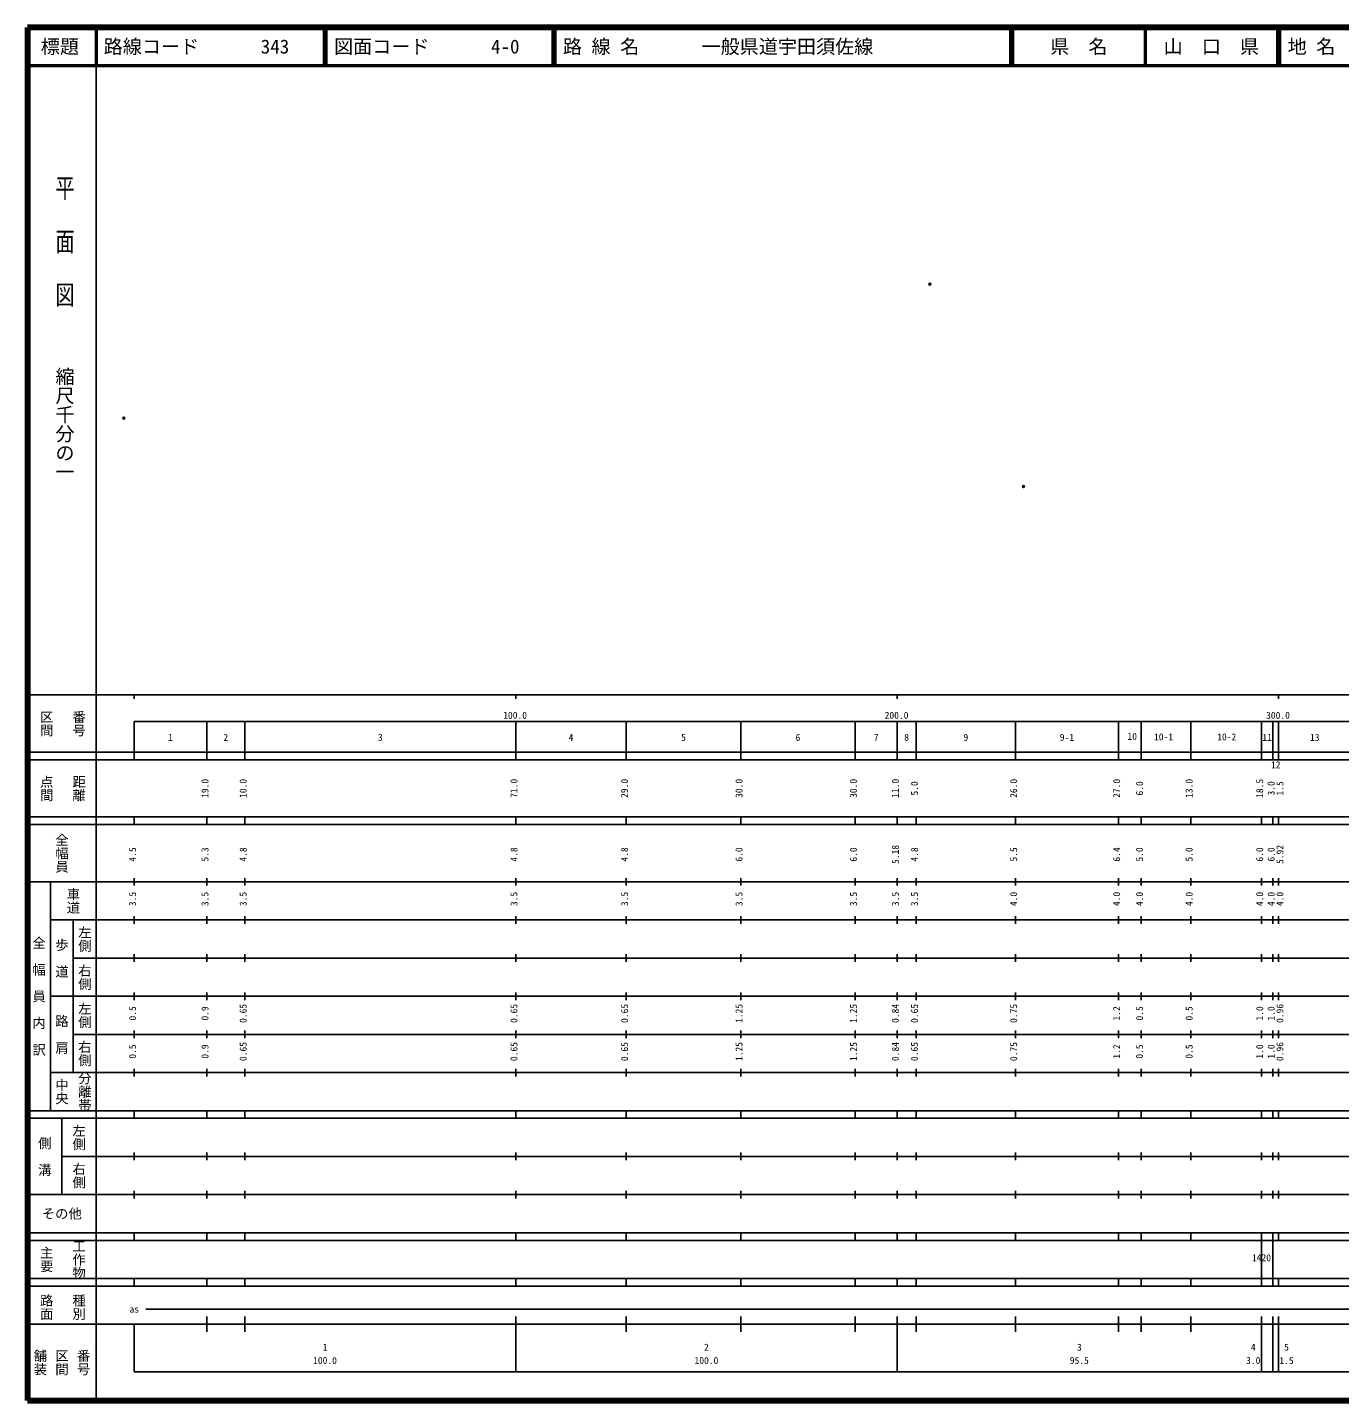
# Model space of a CAD drawing. Units: millimetres on the paper. Extents: x 40 to 680, y 20 to 380.
# Drawn here: x 40 to 384, y 20 to 380 of the extents above; entities that cross this region are included whole.
import ezdxf
from ezdxf.enums import TextEntityAlignment as Align

# ---------------------------------------------------------------- set-up
doc = ezdxf.new("R2010")
doc.units = ezdxf.units.MM
doc.header["$PDMODE"] = 32
doc.header["$PDSIZE"] = 0.5
doc.layers.add('M-OTRS', color=6, linetype='Continuous')
doc.layers.add('M-TTL-TXT', color=7, linetype='Continuous')
for name, color, linetype, lineweight in [('M-TTL', 2, 'Continuous', 140), ('M-TTL-BAND', 7, 'Continuous', 25), ('M-TTL-LINE', 7, 'Continuous', 50)]:
    doc.layers.add(name, color=color, linetype=linetype, lineweight=lineweight)
doc.styles.add('@ＭＳ ゴシック', font='')
doc.styles.add('ＭＳ ゴシック', font='')
doc.styles.get('@ＭＳ ゴシック').set_extended_font_data('@MS Gothic')
doc.styles.get('ＭＳ ゴシック').set_extended_font_data('MS Gothic')

msp = doc.modelspace()

# ---------------------------------------------------------------- linework, layer by layer
at = {"layer": 'M-OTRS'}
for p in [(276.578, 312.671), (65.255, 277.586), (301.122, 259.659)]:
    msp.add_point(p, dxfattribs=at)
at = {"layer": 'M-TTL'}
for p, q in [((40, 380), (40, 20)), ((680, 380), (40, 380)), ((40, 20), (680, 20))]:
    msp.add_line(p, q, dxfattribs=at)
at = {"layer": 'M-TTL-BAND'}
for p, q in [((58, 370), (58, 20)), ((40, 205), (579, 205)), ((68, 205), (68, 204)), ((168, 205), (168, 204)), ((268, 205), (268, 204)), ((368, 205), (368, 204)), ((68, 198), (579, 198)), ((68, 198), (68, 188)), ((87, 188), (87, 198)), ((97, 188), (97, 198)), ((168, 188), (168, 198)), ((197, 188), (197, 198)), ((227, 188), (227, 198)), ((257, 188), (257, 198)), ((268, 188), (268, 198)), ((273, 188), (273, 198)), ((299, 188), (299, 198)), ((326, 188), (326, 198)), ((332, 188), (332, 198)), ((345, 188), (345, 198)), ((363.5, 188), (363.5, 198)), ((366.5, 188), (366.5, 198)), ((368, 188), (368, 198)), ((40, 190), (579, 190)), ((40, 188), (579, 188)), ((40, 173), (579, 173)), ((68, 171), (68, 173)), ((87, 171), (87, 173)), ((97, 171), (97, 173)), ((168, 171), (168, 173)), ((197, 171), (197, 173)), ((227, 171), (227, 173)), ((257, 171), (257, 173)), ((268, 171), (268, 173)), ((273, 171), (273, 173)), ((299, 171), (299, 173)), ((326, 171), (326, 173)), ((332, 171), (332, 173)), ((345, 171), (345, 173)), ((363.5, 171), (363.5, 173)), ((366.5, 171), (366.5, 173)), ((368, 171), (368, 173)), ((40, 171), (579, 171)), ((40, 156), (579, 156)), ((46, 96), (46, 156)), ((68, 155), (68, 157)), ((87, 155), (87, 157)), ((97, 155), (97, 157)), ((168, 155), (168, 157)), ((197, 155), (197, 157)), ((227, 155), (227, 157)), ((257, 155), (257, 157)), ((268, 155), (268, 157)), ((273, 155), (273, 157)), ((299, 155), (299, 157)), ((326, 155), (326, 157)), ((332, 155), (332, 157)), ((345, 155), (345, 157)), ((363.5, 155), (363.5, 157)), ((366.5, 155), (366.5, 157)), ((368, 155), (368, 157)), ((46, 146), (579, 146)), ((52, 146), (52, 106)), ((68, 145), (68, 147)), ((87, 145), (87, 147)), ((97, 145), (97, 147)), ((168, 145), (168, 147)), ((197, 145), (197, 147)), ((227, 145), (227, 147)), ((257, 145), (257, 147)), ((268, 145), (268, 147)), ((273, 145), (273, 147)), ((299, 145), (299, 147)), ((326, 145), (326, 147)), ((332, 145), (332, 147)), ((345, 145), (345, 147)), ((363.5, 145), (363.5, 147)), ((366.5, 145), (366.5, 147)), ((368, 145), (368, 147)), ((68, 135), (68, 137)), ((87, 135), (87, 137)), ((97, 135), (97, 137)), ((168, 135), (168, 137)), ((197, 135), (197, 137)), ((227, 135), (227, 137)), ((257, 135), (257, 137)), ((268, 135), (268, 137)), ((273, 135), (273, 137)), ((299, 135), (299, 137)), ((326, 135), (326, 137)), ((332, 135), (332, 137)), ((345, 135), (345, 137)), ((363.5, 135), (363.5, 137)), ((366.5, 135), (366.5, 137)), ((368, 135), (368, 137)), ((52, 136), (579, 136)), ((46, 126), (579, 126)), ((68, 125), (68, 127)), ((87, 125), (87, 127)), ((97, 125), (97, 127)), ((168, 125), (168, 127)), ((197, 125), (197, 127)), ((227, 125), (227, 127)), ((257, 125), (257, 127)), ((268, 125), (268, 127)), ((273, 125), (273, 127)), ((299, 125), (299, 127)), ((326, 125), (326, 127)), ((332, 125), (332, 127)), ((345, 125), (345, 127)), ((363.5, 125), (363.5, 127)), ((366.5, 125), (366.5, 127)), ((368, 125), (368, 127)), ((52, 116), (579, 116)), ((68, 115), (68, 117)), ((87, 115), (87, 117)), ((97, 115), (97, 117)), ((168, 115), (168, 117)), ((197, 115), (197, 117)), ((227, 115), (227, 117)), ((257, 115), (257, 117)), ((268, 115), (268, 117)), ((273, 115), (273, 117)), ((299, 115), (299, 117)), ((326, 115), (326, 117)), ((332, 115), (332, 117)), ((345, 115), (345, 117)), ((363.5, 115), (363.5, 117)), ((366.5, 115), (366.5, 117)), ((368, 115), (368, 117)), ((46, 106), (579, 106)), ((68, 105), (68, 107)), ((87, 105), (87, 107)), ((97, 105), (97, 107)), ((168, 105), (168, 107)), ((197, 105), (197, 107)), ((227, 105), (227, 107)), ((257, 105), (257, 107)), ((268, 105), (268, 107)), ((273, 105), (273, 107)), ((299, 105), (299, 107)), ((326, 105), (326, 107)), ((332, 105), (332, 107)), ((345, 105), (345, 107)), ((363.5, 105), (363.5, 107)), ((366.5, 105), (366.5, 107)), ((368, 105), (368, 107)), ((40, 96), (579, 96)), ((40, 94), (579, 94)), ((49, 94), (49, 74)), ((68, 94), (68, 96)), ((87, 94), (87, 96)), ((97, 94), (97, 96)), ((168, 94), (168, 96)), ((197, 94), (197, 96)), ((227, 94), (227, 96)), ((257, 94), (257, 96)), ((268, 94), (268, 96)), ((273, 94), (273, 96)), ((299, 94), (299, 96)), ((326, 94), (326, 96)), ((332, 94), (332, 96)), ((345, 94), (345, 96)), ((363.5, 94), (363.5, 96)), ((366.5, 94), (366.5, 96)), ((368, 94), (368, 96)), ((49, 84), (579, 84)), ((68, 83), (68, 85)), ((87, 83), (87, 85)), ((97, 83), (97, 85)), ((168, 83), (168, 85)), ((197, 83), (197, 85)), ((227, 83), (227, 85)), ((257, 83), (257, 85)), ((268, 83), (268, 85)), ((273, 83), (273, 85)), ((299, 83), (299, 85)), ((326, 83), (326, 85)), ((332, 83), (332, 85)), ((345, 83), (345, 85)), ((363.5, 83), (363.5, 85)), ((366.5, 83), (366.5, 85)), ((368, 83), (368, 85)), ((40, 74), (579, 74)), ((68, 73), (68, 75)), ((87, 73), (87, 75)), ((97, 73), (97, 75)), ((168, 73), (168, 75)), ((197, 73), (197, 75)), ((227, 73), (227, 75)), ((257, 73), (257, 75)), ((268, 73), (268, 75)), ((273, 73), (273, 75)), ((299, 73), (299, 75)), ((326, 73), (326, 75)), ((332, 73), (332, 75)), ((345, 73), (345, 75)), ((363.5, 73), (363.5, 75)), ((366.5, 73), (366.5, 75)), ((368, 73), (368, 75)), ((40, 64), (579, 64)), ((40, 62), (579, 62)), ((68, 62), (68, 64)), ((87, 62), (87, 64)), ((97, 62), (97, 64)), ((168, 62), (168, 64)), ((197, 62), (197, 64)), ((227, 62), (227, 64)), ((257, 62), (257, 64)), ((268, 62), (268, 64)), ((273, 62), (273, 64)), ((299, 62), (299, 64)), ((326, 62), (326, 64)), ((332, 62), (332, 64)), ((345, 62), (345, 64)), ((363.5, 62), (363.5, 64)), ((363.5, 62), (363.5, 52)), ((366.5, 62), (366.5, 64)), ((366.5, 62), (366.5, 52)), ((368, 62), (368, 64)), ((40, 52), (579, 52)), ((68, 50), (68, 52)), ((87, 50), (87, 52)), ((97, 50), (97, 52)), ((168, 50), (168, 52)), ((197, 50), (197, 52)), ((227, 50), (227, 52)), ((257, 50), (257, 52)), ((268, 50), (268, 52)), ((273, 50), (273, 52)), ((299, 50), (299, 52)), ((326, 50), (326, 52)), ((332, 50), (332, 52)), ((345, 50), (345, 52)), ((363.5, 50), (363.5, 52)), ((366.5, 50), (366.5, 52)), ((368, 50), (368, 52)), ((40, 50), (579, 50)), ((71, 44), (565, 44)), ((40, 40), (579, 40)), ((68, 40), (68, 27.5)), ((87, 38), (87, 42)), ((97, 38), (97, 42)), ((168, 27.5), (168, 42)), ((197, 38), (197, 42)), ((227, 38), (227, 42)), ((257, 38), (257, 42)), ((268, 27.5), (268, 42)), ((273, 38), (273, 42)), ((299, 38), (299, 42)), ((326, 38), (326, 42)), ((332, 38), (332, 42)), ((345, 38), (345, 42)), ((363.5, 27.5), (363.5, 42)), ((366.5, 27.5), (366.5, 42)), ((368, 27.5), (368, 42)), ((68, 27.5), (579, 27.5))]:
    msp.add_line(p, q, dxfattribs=at)
at = {"layer": 'M-TTL-LINE'}
for p, q in [((58, 380), (58, 370)), ((117.75, 380), (117.75, 370)), ((118.25, 380), (118.25, 370)), ((177.75, 380), (177.75, 370)), ((178.25, 380), (178.25, 370)), ((297.75, 380), (297.75, 370)), ((298.25, 380), (298.25, 370)), ((333, 380), (333, 370)), ((367.75, 380), (367.75, 370)), ((368.25, 380), (368.25, 370)), ((40, 370), (680, 370))]:
    msp.add_line(p, q, dxfattribs=at)

# ---------------------------------------------------------------- texts
at = {"layer": 'M-TTL-BAND', "style": '@ＭＳ ゴシック', "width": 1.4}
msp.add_text('平  面  図', height=3.666, rotation=270, dxfattribs=at).set_placement((49.777, 306.475), align=Align.MIDDLE_RIGHT)
at = {"layer": 'M-TTL-BAND', "style": '@ＭＳ ゴシック'}
msp.add_text('縮尺千分の一', height=3.666, rotation=270, dxfattribs=at).set_placement((49.777, 261.03), align=Align.MIDDLE_RIGHT)
for s, p in [('区間', (45, 197.5)), ('番号', (53.5, 197.5)), ('点間', (45, 180.5)), ('距離', (53.5, 180.5)), ('全幅員', (49, 163.5)), ('車道', (52, 151)), ('左側', (55, 141)), ('全\u3000幅\u3000員\u3000内\u3000訳', (43, 126)), ('歩\u3000道', (49, 136)), ('右側', (55, 131)), ('左側', (55, 121)), ('路\u3000肩', (49, 116)), ('右側', (55, 111)), ('分離帯', (55, 101)), ('中央', (49, 101)), ('左側', (53.5, 89)), ('側\u3000溝', (44.5, 84)), ('右側', (53.5, 79)), ('工作物', (53.5, 57)), ('主要', (45, 57)), ('路面', (45, 44.5)), ('種別', (53.5, 44.5)), ('舗装', (43.333, 30)), ('区間', (49, 30)), ('番号', (54.667, 30))]:
    msp.add_text(s, height=2.566, rotation=270, dxfattribs=at).set_placement(p, align=Align.MIDDLE_CENTER)
at = {"layer": 'M-TTL-BAND', "style": 'ＭＳ ゴシック'}
for s, p in [('100.0', (167.844, 198.195)), ('200.0', (267.844, 198.195)), ('300.0', (367.844, 198.195)), ('1', (77.5, 192.405)), ('2', (92, 192.405)), ('3', (132.5, 192.405)), ('4', (182.5, 192.405)), ('5', (212, 192.405)), ('6', (242, 192.405)), ('7', (262.5, 192.405)), ('8', (270.5, 192.405)), ('9', (286, 192.405)), ('9-1', (312.5, 192.405)), ('10', (329.616, 192.666)), ('10-1', (337.835, 192.535)), ('10-2', (354.404, 192.535)), ('11', (365, 192.405)), ('13', (377.5, 192.405)), ('12', (367.25, 185.216)), ('1420', (363.502, 55.975)), ('as', (68, 42.5)), ('1', (118, 32.523)), ('2', (218, 32.523)), ('3', (315.75, 32.523)), ('4', (361.358, 32.523)), ('5', (370.071, 32.523)), ('100.0', (118, 29.033)), ('100.0', (218, 29.033)), ('95.5', (315.75, 29.033)), ('3.0', (361.358, 29.033)), ('1.5', (370.071, 29.033))]:
    msp.add_text(s, height=1.833, dxfattribs=at).set_placement(p, align=Align.BOTTOM_CENTER)
for s, p in [('19.0', (88, 180.5)), ('10.0', (98, 180.5)), ('71.0', (169, 180.5)), ('29.0', (198, 180.5)), ('30.0', (228, 180.5)), ('30.0', (258, 180.5)), ('11.0', (269, 180.5)), ('5.0', (274, 180.5)), ('26.0', (300, 180.5)), ('27.0', (327, 180.5)), ('6.0', (333, 180.5)), ('13.0', (346, 180.5)), ('18.5', (364.5, 180.5)), ('3.0', (367.5, 180.5)), ('1.5', (369.802, 180.5)), ('4.5', (69, 163.174)), ('5.3', (88, 163.174)), ('4.8', (98, 163.174)), ('4.8', (169, 163.174)), ('4.8', (198, 163.174)), ('6.0', (228, 163.174)), ('6.0', (258, 163.174)), ('5.18', (269, 163.174)), ('4.8', (274, 163.174)), ('5.5', (300, 163.174)), ('6.4', (327, 163.174)), ('5.0', (333, 163.174)), ('5.0', (346, 163.174)), ('6.0', (364.5, 163.174)), ('6.0', (367.5, 163.174)), ('5.92', (369.802, 163.174)), ('3.5', (69, 151.5)), ('3.5', (88, 151.5)), ('3.5', (98, 151.5)), ('3.5', (169, 151.5)), ('3.5', (198, 151.5)), ('3.5', (228, 151.5)), ('3.5', (258, 151.5)), ('3.5', (269, 151.5)), ('3.5', (274, 151.5)), ('4.0', (300, 151.5)), ('4.0', (327, 151.5)), ('4.0', (333, 151.5)), ('4.0', (346, 151.5)), ('4.0', (364.5, 151.5)), ('4.0', (367.5, 151.5)), ('4.0', (369.802, 151.5)), ('0.5', (69, 121.5)), ('0.9', (88, 121.5)), ('0.65', (98, 121.5)), ('0.65', (169, 121.5)), ('0.65', (198, 121.5)), ('1.25', (228, 121.5)), ('1.25', (258, 121.5)), ('0.84', (269, 121.5)), ('0.65', (274, 121.5)), ('0.75', (300, 121.5)), ('1.2', (327, 121.5)), ('0.5', (333, 121.5)), ('0.5', (346, 121.5)), ('1.0', (364.5, 121.5)), ('1.0', (367.5, 121.5)), ('0.96', (369.802, 121.5)), ('0.5', (69, 111.5)), ('0.9', (88, 111.5)), ('0.65', (98, 111.5)), ('0.65', (169, 111.5)), ('0.65', (198, 111.5)), ('1.25', (228, 111.5)), ('1.25', (258, 111.5)), ('0.84', (269, 111.5)), ('0.65', (274, 111.5)), ('0.75', (300, 111.5)), ('1.2', (327, 111.5)), ('0.5', (333, 111.5)), ('0.5', (346, 111.5)), ('1.0', (364.5, 111.5)), ('1.0', (367.5, 111.5)), ('0.96', (369.802, 111.5))]:
    msp.add_text(s, height=1.833, rotation=90, dxfattribs=at).set_placement(p, align=Align.BOTTOM_CENTER)
msp.add_text('その他', height=2.566, dxfattribs=at).set_placement((49, 69), align=Align.MIDDLE_CENTER)
at = {"layer": 'M-TTL-TXT', "style": 'ＭＳ ゴシック'}
for s, p in [('標題', (48.5, 375)), ('県\u3000名', (315.625, 375)), ('山\u3000口\u3000県', (350.375, 375))]:
    msp.add_text(s, height=3.666, dxfattribs=at).set_placement(p, align=Align.MIDDLE_CENTER)
for s, p in [('路線コード', (60, 375)), ('343', (101.142, 375)), ('図面コード', (120.38, 375)), ('4-0', (161.521, 375)), ('路 線 名', (180.38, 375)), ('一般県道宇田須佐線', (216.734, 375)), ('地 名', (370.38, 375))]:
    msp.add_text(s, height=3.666, dxfattribs=at).set_placement(p, align=Align.MIDDLE_LEFT)

doc.saveas('drawing.dxf')
